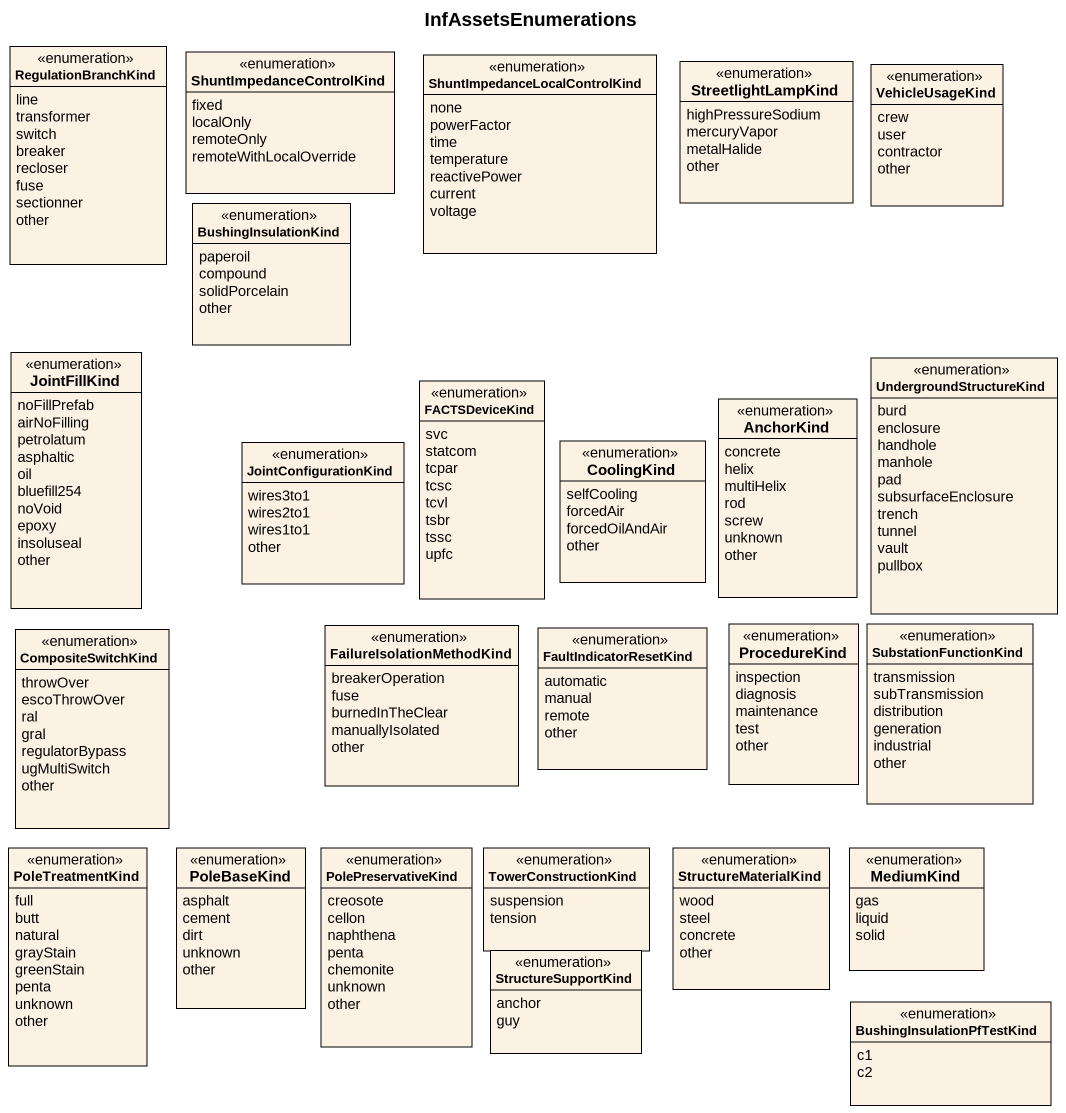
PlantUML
@startuml
title InfAssetsEnumerations
hide circle
hide empty members
enum RegulationBranchKind {
  line
  transformer
  switch
  breaker
  recloser
  fuse
  sectionner
  other
}
enum ShuntImpedanceControlKind {
  fixed
  localOnly
  remoteOnly
  remoteWithLocalOverride
}
enum "ShuntImpedanceLocalControlKind" as ShuntImpedanceLocalControlKi {
  none
  powerFactor
  time
  temperature
  reactivePower
  current
  voltage
}
enum StreetlightLampKind {
  highPressureSodium
  mercuryVapor
  metalHalide
  other
}
enum VehicleUsageKind {
  crew
  user
  contractor
  other
}
enum BushingInsulationKind {
  paperoil
  compound
  solidPorcelain
  other
}
enum JointFillKind {
  noFillPrefab
  airNoFilling
  petrolatum
  asphaltic
  oil
  bluefill254
  noVoid
  epoxy
  insoluseal
  other
}
enum FACTSDeviceKind {
  svc
  statcom
  tcpar
  tcsc
  tcvl
  tsbr
  tssc
  upfc
}
enum UndergroundStructureKind {
  burd
  enclosure
  handhole
  manhole
  pad
  subsurfaceEnclosure
  trench
  tunnel
  vault
  pullbox
}
enum JointConfigurationKind {
  wires3to1
  wires2to1
  wires1to1
  other
}
enum CoolingKind {
  selfCooling
  forcedAir
  forcedOilAndAir
  other
}
enum AnchorKind {
  concrete
  helix
  multiHelix
  rod
  screw
  unknown
  other
}
enum CompositeSwitchKind {
  throwOver
  escoThrowOver
  ral
  gral
  regulatorBypass
  ugMultiSwitch
  other
}
enum FailureIsolationMethodKind {
  breakerOperation
  fuse
  burnedInTheClear
  manuallyIsolated
  other
}
enum FaultIndicatorResetKind {
  automatic
  manual
  remote
  other
}
enum ProcedureKind {
  inspection
  diagnosis
  maintenance
  test
  other
}
enum SubstationFunctionKind {
  transmission
  subTransmission
  distribution
  generation
  industrial
  other
}
enum PoleTreatmentKind {
  full
  butt
  natural
  grayStain
  greenStain
  penta
  unknown
  other
}
enum PoleBaseKind {
  asphalt
  cement
  dirt
  unknown
  other
}
enum PolePreservativeKind {
  creosote
  cellon
  naphthena
  penta
  chemonite
  unknown
  other
}
enum TowerConstructionKind {
  suspension
  tension
}
enum StructureMaterialKind {
  wood
  steel
  concrete
  other
}
enum MediumKind {
  gas
  liquid
  solid
}
enum StructureSupportKind {
  anchor
  guy
}
enum BushingInsulationPfTestKind {
  c1
  c2
}
@enduml
